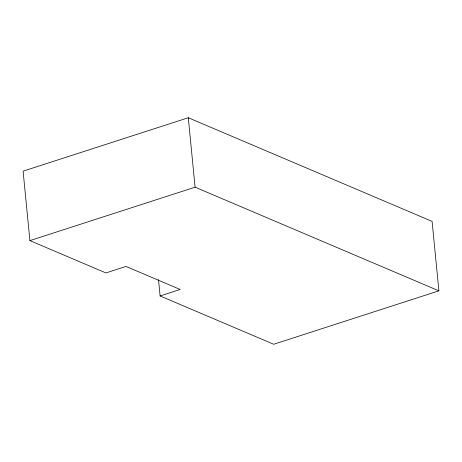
<?xml version="1.0" encoding="UTF-8"?>
<svg xmlns="http://www.w3.org/2000/svg" width="462" height="462" viewBox="0 0 462 462"><rect width="100%" height="100%" fill="white"/><g stroke="black" fill="none" stroke-linecap="round" stroke-linejoin="round"><path stroke-width="0.69" d="M160.112 295.963L273.712 344.259L438.9 290.841L432.091 221.39L188.288 117.741L23.1 171.159L29.909 240.61L105.913 272.921L125.982 266.435L180.174 289.478L160.112 295.963L158.512 279.666M29.909 240.61L195.097 187.191L438.9 290.841M188.288 117.741L195.097 187.191"/></g></svg>
